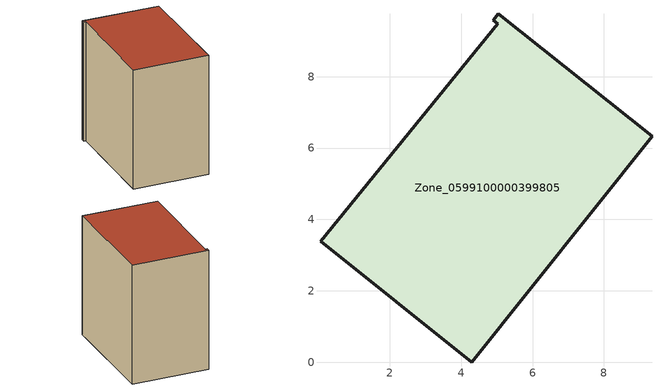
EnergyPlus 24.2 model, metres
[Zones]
Zone_0599100000399805
 floor ground (C_G): 9.35,6.33 4.3,0 0.06,3.38 5.02,9.49 4.9,9.59 5.04,9.76 z0.98
 wall outside (C_F): 9.35,6.33 5.04,9.76 4.9,9.59 5.02,9.49 0.06,3.38 4.3,0 9.35,6.33 z0.98:9.65
 roof outside (C_R): 4.3,0 9.35,6.33 5.04,9.76 4.9,9.59 5.02,9.49 0.06,3.38 z9.65
[BUILDING]
Pand.0599100000399805: North Axis=0; Terrain=City; Loads Convergence Tolerance Value=0.04; Temperature Convergence Tolerance Value=0.4; Solar Distribution=FullExterior; Maximum Number of Warmup Days=25; Minimum Number of Warmup Days=1
[Site:Location]
Rotterdam.The.Hague.AP_ZH_NLD Design_Conditions: Latitude=51.96; Longitude=4.45; Time Zone=1; Elevation=-4.5
[SITE:GROUNDTEMPERATURE:BUILDINGSURFACE]
18, 18, 18, 18, 18, 18, 18, 18, 18, 18, 18, 18
[MATERIAL] Thermal Absorptance=0.9; Solar Absorptance=0.7; Visible Absorptance=0.7
Name | Roughness | Thickness | Conductivity | Density | Specific Heat
G.TC.1992-2005 | MediumSmooth | 0.15 | 0.06 | 540 | 1210
F.TC.1992-2005 | Rough | 0.3 | 0.12 | 1920 | 840
R.TC.1992-2005 | MediumRough | 0.2 | 0.08 | 1500 | 1000
[CONSTRUCTION]
C_G: G.TC.1992-2005
C_F: F.TC.1992-2005
C_R: R.TC.1992-2005
[ZONE]
Zone_0599100000399805: Type=1; Multiplier=1; Ceiling Height=Autocalculate; Volume=Autocalculate; Floor Area=autocalculate; Part of Total Floor Area=Yes
[ZONEINFILTRATION:DESIGNFLOWRATE]
Infil_Zone_0599100000399805: Zone or ZoneList or Space or SpaceList=Zone_0599100000399805; Schedule=AlwaysOn; Design Flow Rate Calculation Method=Flow/Area; Flow Rate per Floor Area=0.0015; Constant Term Coefficient=1; Temperature Term Coefficient=0; Velocity Term Coefficient=0; Velocity Squared Term Coefficient=0
[HVACTEMPLATE:ZONE:IDEALLOADSAIRSYSTEM]
Zone_0599100000399805: Maximum Heating Supply Air Temperature=50; Minimum Cooling Supply Air Temperature=13; Maximum Heating Supply Air Humidity Ratio=0.0156; Minimum Cooling Supply Air Humidity Ratio=0.0077; Heating Limit=NoLimit; Cooling Limit=NoLimit; Dehumidification Control Type=ConstantSensibleHeatRatio; Cooling Sensible Heat Ratio=0.7; Dehumidification Setpoint=60; Humidification Control Type=None; Humidification Setpoint=30; Outdoor Air Method=None; Outdoor Air Flow Rate per Person=0.00944; Outdoor Air Flow Rate per Zone Floor Area=0; Outdoor Air Flow Rate per Zone=0; Demand Controlled Ventilation Type=None; Outdoor Air Economizer Type=NoEconomizer; Heat Recovery Type=None; Sensible Heat Recovery Effectiveness=0.7; Latent Heat Recovery Effectiveness=0.65
[ZONECONTROL:THERMOSTAT]
ThermostatControl_Zone_0599100000399805: Zone or ZoneList=Zone_0599100000399805; Control Type Schedule=DualSetpointControlType; Control 1=Thermostat_Zone_0599100000399805; Temperature Difference Between Cutout And Setpoint=0
[THERMOSTATSETPOINT:DUALSETPOINT]
Thermostat_Zone_0599100000399805: Heating Setpoint Temperature Schedule=HeatingSetpoint_Zone_0599100000399805; Cooling Setpoint Temperature Schedule=CoolingSetpoint_Zone_0599100000399805
[SCHEDULE:COMPACT]
HeatingSetpoint_Zone_0599100000399805: Through: 12/31, For: AllDays, Until: 24:00, 21
CoolingSetpoint_Zone_0599100000399805: Through: 12/31, For: AllDays, Until: 24:00, 24
DualSetpointControlType: Through: 12/31, For: AllDays, Until: 24:00, 4
AlwaysOn: Through: 12/31, For: AllDays, Until: 24:00, 1
